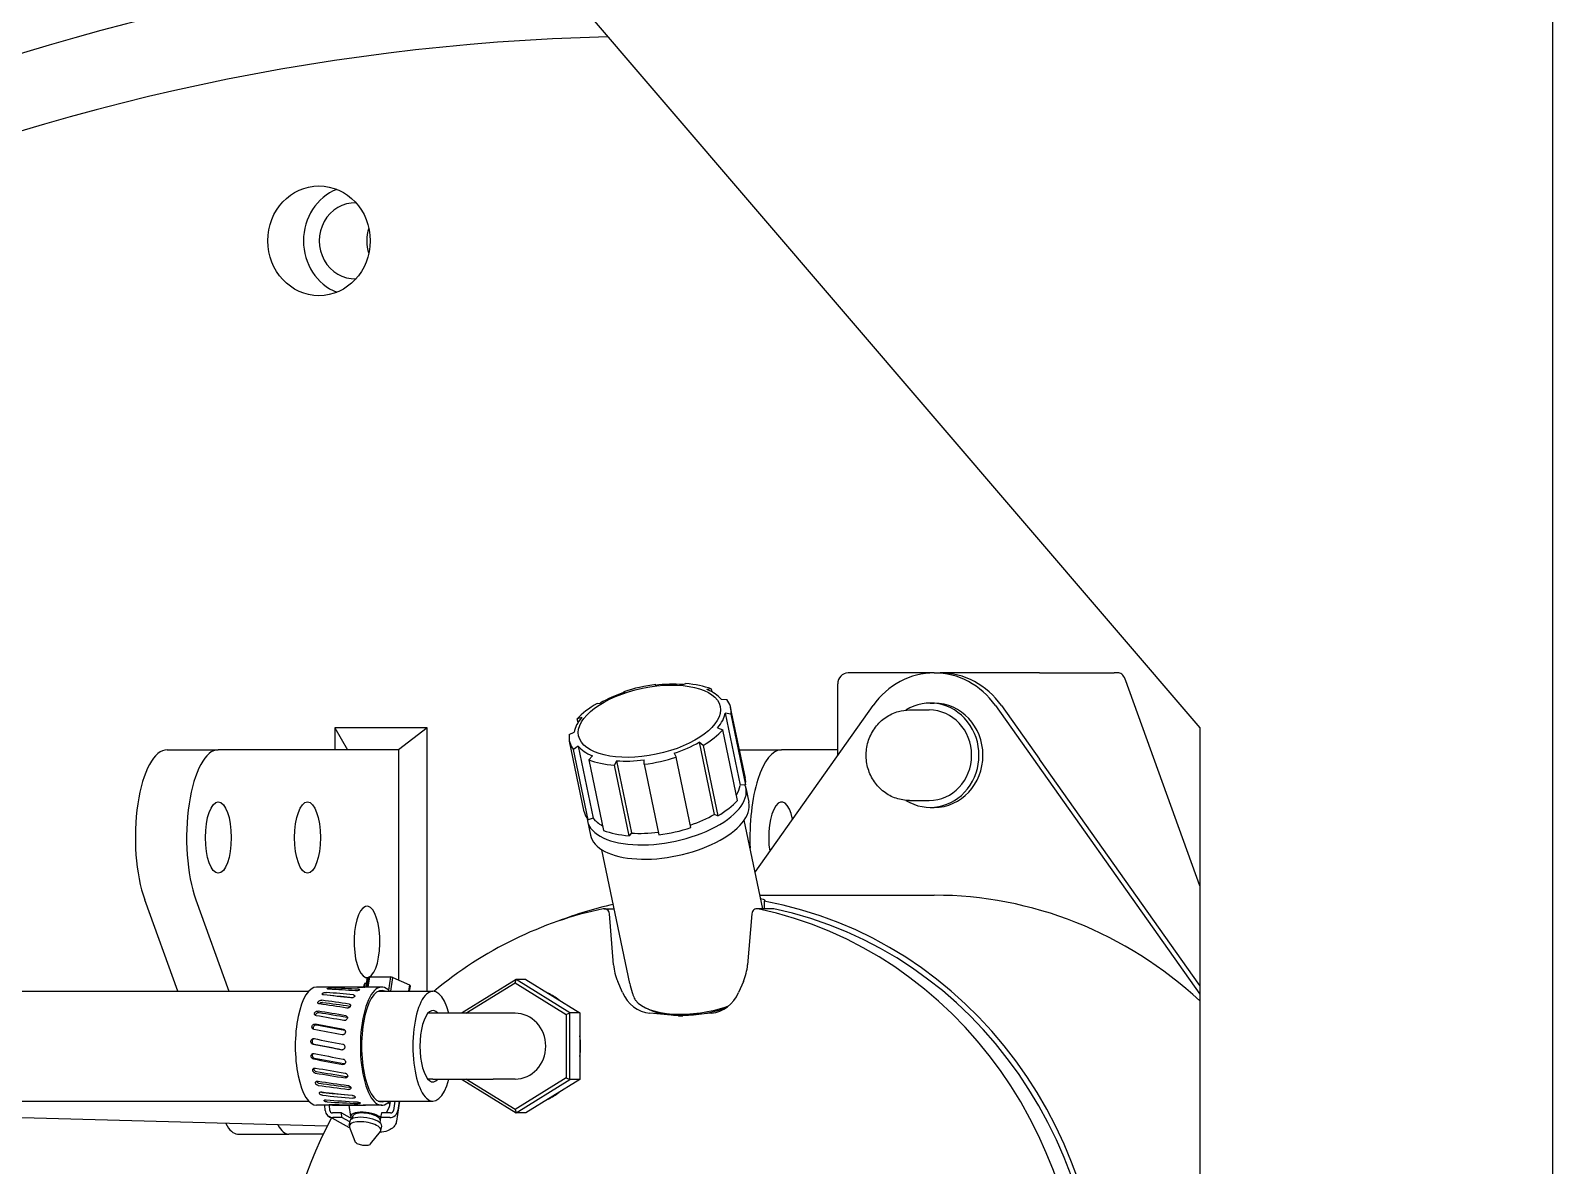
# Model space of a CAD drawing. Header units: millimetres. Extents: x -360063 to 84100, y -179792 to 59400.
# Drawn here: x 40133.5 to 40410.7, y 44055.4 to 44262.2 of the extents above; entities that cross this region are included whole.
import ezdxf

# ---------------------------------------------------------------- set-up
doc = ezdxf.new("R2010")
doc.units = ezdxf.units.MM
doc.header["$LTSCALE"] = 100
doc.layers.add('Visible', color=7, linetype='Continuous', lineweight=25)

msp = doc.modelspace()

# ---------------------------------------------------------------- linework, layer by layer
at = {"layer": 'Visible'}
for p, q in [((40410.71, 44600.17), (40410.71, 43100.17)), ((40089.58, 44435.17), (40346.48, 44135.17)), ((40247.41, 44143.05), (40247.27, 44142.89)), ((40247.41, 44143.05), (40247.44, 44142.91)), ((40252.34, 44143.04), (40252.84, 44143.22)), ((40280.54, 44130.16), (40280.54, 44143.17)), ((40298.11, 44145.17), (40282.4, 44145.17)), ((40298.11, 44145.17), (40299.19, 44145.17)), ((40317.28, 44145.17), (40299.19, 44145.17)), ((40317.28, 44145.17), (40330.87, 44145.17)), ((40331.74, 44145.17), (40330.87, 44145.17)), ((40346.48, 44106.4), (40333.02, 44143.71)), ((40241.83, 44141.67), (40241.57, 44141.75)), ((40241.6, 44141.59), (40241.57, 44141.75)), ((40257.5, 44142.25), (40256.69, 44142.13)), ((40257.5, 44142.25), (40257.61, 44141.71)), ((40259.31, 44140.36), (40260.31, 44140.35)), ((40236.69, 44139.61), (40237.27, 44139.67)), ((40261.06, 44137.66), (40260.01, 44137.85)), ((40260.01, 44137.85), (40262.76, 44124.69)), ((40263.71, 44126), (40261.03, 44138.85)), ((40261.06, 44137.66), (40263.74, 44124.81)), ((40265.48, 44108.9), (40286.97, 44139.24)), ((40293.6, 44138.42), (40297.21, 44138.42)), ((40297.39, 44139.67), (40298.11, 44139.67)), ((40309.25, 44139.24), (40346.48, 44086.67)), ((40310.33, 44139.24), (40317.28, 44129.43)), ((40188.96, 44135.17), (40188.96, 44131.17)), ((40188.96, 44135.17), (40191.25, 44131.17)), ((40205.75, 44135.17), (40188.96, 44135.17)), ((40205.75, 44135.17), (40200.57, 44131.17)), ((40205.75, 44087.17), (40205.75, 44135.17)), ((40233.92, 44137.03), (40233.1, 44136.78)), ((40233.24, 44136.12), (40233.1, 44136.78)), ((40258.64, 44135.18), (40259.59, 44134.8)), ((40262.27, 44121.95), (40259.59, 44134.8)), ((40346.48, 44135.17), (40346.48, 43585.17)), ((40231.63, 44133.92), (40232.55, 44134.36)), ((40234.34, 44119.88), (40231.66, 44132.73)), ((40233.25, 44131.85), (40232.39, 44131.23)), ((40233.25, 44131.85), (40235.99, 44118.69)), ((40256, 44131.97), (40255.29, 44132.54)), ((40255.29, 44132.54), (40258.03, 44119.38)), ((40256, 44131.97), (40258.68, 44119.13)), ((40158.4, 44131.17), (40167.73, 44131.17)), ((40200.57, 44131.17), (40167.73, 44131.17)), ((40200.57, 44131.17), (40200.57, 44089.22)), ((40235.06, 44118.39), (40232.39, 44131.23)), ((40235.19, 44129.33), (40235.87, 44130.08)), ((40235.19, 44129.33), (40237.87, 44116.49)), ((40240.22, 44129.17), (40239.85, 44128.36)), ((40240.22, 44129.17), (40242.96, 44116.01)), ((40245.28, 44128.53), (40245.29, 44129.33)), ((40250.74, 44130.54), (40251.12, 44129.83)), ((40253.8, 44116.99), (40251.12, 44129.83)), ((40262.63, 44131.17), (40270.31, 44131.17)), ((40280.54, 44131.17), (40270.31, 44131.17)), ((40346.48, 44088.2), (40317.28, 44129.43)), ((40242.53, 44115.51), (40239.85, 44128.36)), ((40245.28, 44128.53), (40247.96, 44115.68)), ((40263.74, 44124.81), (40262.76, 44124.69)), ((40263.82, 44124.22), (40264.36, 44121.62)), ((40293.6, 44121.92), (40297.21, 44121.92)), ((40297.39, 44120.67), (40298.11, 44120.67)), ((40234.94, 44118.2), (40235.49, 44115.61)), ((40235.99, 44118.69), (40235.06, 44118.39)), ((40258.68, 44119.13), (40258.03, 44119.38)), ((40266.88, 44102.22), (40263.51, 44118.36)), ((40242.96, 44116.01), (40242.53, 44115.51)), ((40242.65, 44088.58), (40237.57, 44112.95)), ((40266.37, 44104.67), (40298.11, 44104.67)), ((40160.34, 44087.17), (40154.32, 44103.86)), ((40163.64, 44103.86), (40169.67, 44087.17)), ((40238.01, 44102.22), (40239.81, 44102.22)), ((40239.7, 44091.99), (40238.94, 44101.31)), ((40264.88, 44101.31), (40264.12, 44091.99)), ((40268.69, 44102.22), (40265.81, 44102.22)), ((40267.11, 44103.57), (40267.11, 44102.22)), ((40188.58, 44087.94), (40185.63, 44087.94)), ((40197.48, 44087.94), (40193.37, 44087.94)), ((40194.22, 44087.94), (40194.28, 44088.32)), ((40194.28, 44088.32), (40194.48, 44088.7)), ((40194.36, 44087.94), (40194.48, 44088.7)), ((40194.48, 44088.7), (40194.7, 44088.66)), ((40194.8, 44089.31), (40194.59, 44087.94)), ((40195, 44089.7), (40194.73, 44087.94)), ((40194.8, 44089.31), (40195, 44089.7)), ((40195.02, 44087.94), (40195.3, 44089.79)), ((40195.3, 44089.79), (40199.06, 44089.79)), ((40199.06, 44089.79), (40198.69, 44087.4)), ((40199.13, 44087.17), (40199.52, 44089.7)), ((40199.52, 44089.7), (40202.56, 44088.32)), ((40202.56, 44088.32), (40202.38, 44087.17)), ((40202.56, 44087.17), (40202.71, 44088.13)), ((40221.95, 44089.29), (40212.15, 44083.23)), ((40212.81, 44083.17), (40221.77, 44088.72)), ((40221.77, 44088.72), (40221.95, 44089.29)), ((40221.77, 44088.72), (40231.09, 44082.94)), ((40231.74, 44083.23), (40221.95, 44089.29)), ((40223.75, 44089.29), (40221.95, 44089.29)), ((40223.75, 44089.29), (40233.54, 44083.23)), ((40241.35, 44086.92), (40240.46, 44088.97)), ((40263.36, 44088.97), (40262.47, 44086.92)), ((40058.22, 44087.17), (40184.19, 44087.17)), ((40196.83, 44087.17), (40206.8, 44087.17)), ((40206.8, 44083.17), (40205.89, 44083.17)), ((40217.8, 44083.17), (40206.8, 44083.17)), ((40212.22, 44083.17), (40212.15, 44083.23)), ((40212.15, 44083.23), (40212.15, 44083.17)), ((40221.77, 44083.17), (40217.8, 44083.17)), ((40231.09, 44082.94), (40231.74, 44083.23)), ((40231.09, 44082.94), (40231.09, 44071.4)), ((40233.54, 44083.23), (40231.74, 44083.23)), ((40231.74, 44071.11), (40231.74, 44083.23)), ((40233.54, 44083.23), (40233.54, 44071.11)), ((40246.09, 44083.89), (40245.61, 44084.12)), ((40251.5, 44082.71), (40246.31, 44083.19)), ((40257.51, 44083.19), (40252.32, 44082.71)), ((40253.18, 44082.82), (40253.35, 44082.81)), ((40206.8, 44071.17), (40205.89, 44071.17)), ((40206.8, 44071.17), (40217.8, 44071.17)), ((40212.22, 44071.17), (40212.15, 44071.11)), ((40212.15, 44071.17), (40212.15, 44071.11)), ((40212.15, 44071.11), (40221.95, 44065.05)), ((40221.77, 44065.62), (40212.81, 44071.17)), ((40221.77, 44071.17), (40217.8, 44071.17)), ((40231.09, 44071.4), (40221.77, 44065.62)), ((40221.95, 44065.05), (40231.74, 44071.11)), ((40233.54, 44071.11), (40223.75, 44065.05)), ((40231.09, 44071.4), (40231.74, 44071.11)), ((40233.54, 44071.11), (40231.74, 44071.11)), ((40187.54, 44062.57), (40035.99, 44066.71)), ((40058.22, 44067.17), (40184.19, 44067.17)), ((40193.55, 44066.4), (40185.63, 44066.4)), ((40187.2, 44065.48), (40187.14, 44066.4)), ((40188.02, 44065.48), (40187.96, 44066.4)), ((40191.85, 44064.33), (40191.56, 44066.4)), ((40197.48, 44066.4), (40194.47, 44066.4)), ((40196.83, 44067.17), (40206.8, 44067.17)), ((40198.34, 44065.01), (40198.91, 44066.19)), ((40198.95, 44066.34), (40199.08, 44067.17)), ((40199.88, 44067.17), (40199.62, 44065.48)), ((40200.75, 44067.17), (40200.18, 44063.49)), ((40200.69, 44067.17), (40200.44, 44065.48)), ((40221.77, 44065.62), (40221.95, 44065.05)), ((40191.08, 44062.59), (40187.93, 44064.34)), ((40190.18, 44065.01), (40188.51, 44065.01)), ((40190.23, 44064.17), (40188.57, 44064.17)), ((40190.18, 44065.01), (40192.09, 44063.95)), ((40190.23, 44064.17), (40190.18, 44065.01)), ((40191.68, 44063.37), (40190.23, 44064.17)), ((40191.58, 44062.7), (40191.71, 44063.52)), ((40192.63, 44059.81), (40191.61, 44062.47)), ((40192.16, 44063.99), (40192.23, 44064.39)), ((40197.29, 44064.17), (40197.17, 44063.22)), ((40197.42, 44065.01), (40197.29, 44064.17)), ((40198.96, 44064.17), (40197.29, 44064.17)), ((40197.35, 44061.81), (40197.48, 44062.62)), ((40199.09, 44065.01), (40197.42, 44065.01)), ((40223.75, 44065.05), (40221.95, 44065.05)), ((40171.22, 44061.17), (40180.55, 44061.17)), ((40186.85, 44061.17), (40180.55, 44061.17)), ((40195.47, 44059.37), (40197.25, 44061.6))]:
    msp.add_line(p, q, dxfattribs=at)
for centre, major_axis, ratio, start_param, end_param in [((40255.14, 43800.17), (0, 476.5), 0.932595, 0.125832, 2.872934), ((40248.65, 43800.17), (0, 461), 0.932595, 0.023162, 2.902935), ((40192.56, 44223.89), (0, 10), 0.932595, 0.355768, 2.785824), ((40192.56, 44223.89), (0, 6.92), 0.932595, 6.245616, 9.462348), ((40201.22, 44223.89), (0, 6.92), 0.932595, 1.231504, 1.910089), ((40246.35, 44135.79), (14.68, 3.06), 0.466297, 1.401964, 1.803389), ((40246.28, 44136.11), (13.71, 2.86), 0.466297, 1.017991, 1.401964), ((40246.35, 44135.79), (14.68, 3.06), 0.466297, 0.616565, 1.017991), ((40282.4, 44143.17), (0, 2), 0.932595, 0, 1.570796), ((40298.11, 44130.17), (0, 15), 0.932595, 5.361856, 7.204515), ((40299.19, 44130.17), (0, 15), 0.932595, 5.361856, 6.283185), ((40331.74, 44140.17), (0, 5), 0.360925, 5.497787, 6.283185), ((40246.28, 44136.11), (13.71, 2.86), 0.466297, 1.803389, 2.187362), ((40246.28, 44136.11), (13.71, 2.86), 0.466297, 0.232593, 0.616565), ((40246.35, 44135.79), (14.68, 3.06), 0.466297, 6.114353, 6.515778), ((40297.39, 44130.17), (0, 9.5), 0.932595, 2.616929, 6.807849), ((40246.35, 44135.79), (14.68, 3.06), 0.466297, 2.187362, 2.588788), ((40246.28, 44136.11), (13.71, 2.86), 0.466297, 5.73038, 6.114353), ((40297.21, 44130.17), (0, 8.25), 0.932595, 3.141593, 6.283185), ((40298.11, 44130.17), (0, 9.5), 0.932595, 3.141593, 6.283185), ((40246.28, 44136.11), (-13.71, -2.86), 0.466297, 5.73038, 6.114353), ((40246.35, 44135.79), (-14.68, -3.06), 0.466297, 2.187362, 2.588788), ((40246.35, 44135.79), (-14.68, -3.06), 0.466297, 6.114353, 6.515778), ((40246.28, 44136.11), (-13.71, -2.86), 0.466297, 0.232593, 0.616565), ((40246.28, 44136.11), (-13.71, -2.86), 0.466297, 1.803389, 2.187362), ((40158.4, 44115.17), (0, 16), 0.360925, 0, 2.356194), ((40167.73, 44115.17), (0, 16), 0.360925, 0, 2.356194), ((40246.35, 44135.79), (-14.68, -3.06), 0.466297, 0.616565, 1.017991), ((40246.28, 44136.11), (-13.71, -2.86), 0.466297, 1.017991, 1.401964), ((40246.35, 44135.79), (-14.68, -3.06), 0.466297, 1.401964, 1.803389), ((40270.31, 44115.17), (0, 16), 0.360925, 0, 1.692101), ((40249.38, 44121.21), (14.44, 3.01), 0.466297, 3.079381, 6.370733), ((40249.02, 44122.94), (13.71, 2.86), 0.466297, 5.860144, 6.114353), ((40249.02, 44122.94), (14.68, 3.06), 0.466297, 6.114353, 6.283185), ((40249.92, 44118.61), (-14.44, -3.01), 0.466297, 0, 3.141593), ((40249.02, 44122.94), (-14.68, -3.06), 0.466297, 2.187362, 2.588788), ((40270.31, 44115.17), (0, 6.5), 0.360925, 5.259768, 8.249283), ((40249.02, 44122.94), (-14.68, -3.06), 0.466297, 0, 0.232593), ((40249.02, 44122.94), (-13.71, -2.86), 0.466297, 0.232593, 0.507123), ((40249.02, 44122.94), (-13.71, -2.86), 0.466297, 1.820344, 2.187362), ((40249.02, 44122.94), (-14.68, -3.06), 0.466297, 0.616565, 1.017991), ((40249.02, 44122.94), (-13.71, -2.86), 0.466297, 1.017991, 1.389775), ((40249.02, 44122.94), (-14.68, -3.06), 0.466297, 1.401964, 1.803389), ((40298.11, 44025.17), (0, 79.5), 0.932595, 5.572391, 6.283185), ((40194.8, 44096.17), (0, -6.5), 0.360925, 0.159798, 6.368956), ((40251.91, 44025.17), (0, 78.5), 0.932595, 0.193462, 0.660581), ((40254.8, 44025.17), (0, 79.5), 0.932595, 0.205812, 0.347372), ((40238.01, 44101.22), (0, 1), 0.932595, 4.799655, 6.476647), ((40251.91, 44025.17), (0, 78.5), 0.932595, 3.184635, 6.089723), ((40254.8, 44025.17), (0, 78.5), 0.932595, 3.147556, 6.089723), ((40254.8, 44025.17), (0, -79.5), 0.932595, 0.037046, 2.97471), ((40265.81, 44101.22), (0, 1), 0.932595, 6.089723, 7.766715), ((40268.69, 44101.22), (0, 1), 0.932595, 6.089723, 6.283185), ((40248.07, 44092.77), (0, 9), 0.932595, 1.658063, 2.007129), ((40255.75, 44092.77), (0, -9), 0.932595, 1.134464, 1.48353), ((40185.63, 44077.17), (0, 10.77), 0.360925, 0, 3.141593), ((40188.89, 44077.17), (-51.85, 3.19), 0.198361, 4.650772, 4.745249), ((40194.22, 44077.17), (-51.85, 3.19), 0.198361, 4.743746, 4.838223), ((40188.89, 44077.17), (-51.71, 0.18), 0.208242, 4.620546, 4.715023), ((40194.22, 44077.17), (-51.71, 0.18), 0.208242, 4.71352, 4.78103), ((40197.48, 44077.17), (0, -10.77), 0.360925, 2.761256, 6.663522), ((40197.48, 44077.17), (0, -10.16), 0.360925, 2.963888, 6.46089), ((40198.5, 44088.22), (4.39, -0.68), 0.368444, 2.439823, 2.546404), ((40198.5, 44088.22), (4.39, -0.68), 0.368444, 1.392626, 1.499207), ((40198.5, 44088.22), (4.39, -0.68), 0.368444, 0.345428, 0.452009), ((40206.8, 44077.17), (0, -10), 0.363906, 2.214297, 7.210481), ((40261.59, 44062.64), (-18.7, 28.3), 0.136374, 0.33039, 0.455997), ((40188.89, 44077.17), (52.88, -8.08), 0.134742, 1.549133, 1.643609), ((40194.22, 44077.17), (52.88, -8.08), 0.134742, 1.642107, 1.736583), ((40194.22, 44077.17), (-49.89, 7.62), 0.134742, 4.783654, 4.883818), ((40188.89, 44077.17), (-52.25, 5.89), 0.172533, 4.675223, 4.7697), ((40194.22, 44077.17), (-52.25, 5.89), 0.172533, 4.768197, 4.862674), ((40194.22, 44077.17), (49.3, -5.56), 0.172533, 1.631418, 1.715288), ((40223.93, 44077.17), (0, -10.48), 0.932595, 2.49887, 2.737118), ((40246.84, 44089.67), (0, -6.5), 0.932595, 5.148721, 6.195919), ((40255.97, 44089.6), (-12.97, -2.7), 0.466297, 0.243368, 1.840724), ((40256.98, 44089.67), (0, -6.5), 0.932595, 0.087266, 1.134464), ((40188.89, 44077.17), (53.69, -9.63), 0.089648, 1.555231, 1.649707), ((40194.22, 44077.17), (53.69, -9.63), 0.089648, 1.648205, 1.742682), ((40194.22, 44077.17), (-50.65, 9.09), 0.089648, 4.789752, 4.889916), ((40206.8, 44077.17), (0, -6.5), 0.363906, 2.746802, 6.677976), ((40221.77, 44077.17), (0, 6), 0.932595, 3.141593, 6.283185), ((40256.06, 44089.17), (12.48, 2.6), 0.466297, 3.69679, 4.943767), ((40251.91, 44087.69), (0, -5), 0.932595, 6.195919, 6.370452), ((40188.89, 44077.17), (54.62, -10.53), 0.041426, 1.553346, 1.647823), ((40194.22, 44077.17), (54.62, -10.53), 0.041426, 1.64632, 1.740797), ((40194.22, 44077.17), (-51.53, 9.93), 0.041426, 4.787868, 4.888031), ((40223.93, 44077.17), (0, -10.48), 0.932595, 1.389877, 1.751715), ((40188.89, 44077.17), (55.6, -10.76), 0.00663, 4.642992, 4.737469), ((40194.22, 44077.17), (55.6, -10.76), 0.00663, 4.550018, 4.644495), ((40188.89, 44077.17), (-52.45, 10.15), 0.00663, 1.501355, 1.599924), ((40188.89, 44077.17), (56.57, -10.36), 0.052015, 4.654042, 4.748519), ((40194.22, 44077.17), (56.57, -10.36), 0.052015, 4.561068, 4.655545), ((40188.89, 44077.17), (-53.36, 9.77), 0.052015, 1.512405, 1.612568), ((40188.89, 44077.17), (57.46, -9.36), 0.092767, 4.666486, 4.760963), ((40194.22, 44077.17), (57.46, -9.36), 0.092767, 4.573512, 4.667989), ((40188.89, 44077.17), (-54.21, 8.83), 0.092767, 1.524848, 1.625012), ((40194.22, 44077.17), (58.24, -7.81), 0.127262, 4.585819, 4.680296), ((40188.89, 44077.17), (58.24, -7.81), 0.127262, 4.678793, 4.77327), ((40188.89, 44077.17), (-54.94, 7.37), 0.127262, 1.537155, 1.637318), ((40194.22, 44077.17), (58.86, -5.81), 0.154104, 4.59706, 4.691537), ((40188.89, 44077.17), (58.86, -5.81), 0.154104, 4.690034, 4.784511), ((40188.89, 44077.17), (-55.52, 5.48), 0.154104, 1.548396, 1.62697), ((40223.93, 44077.17), (0, -10.48), 0.932595, 0.404475, 0.642723), ((40188.48, 44065.48), (-0.77, 1.11), 0.927212, 0.997674, 2.56847), ((40194.22, 44077.17), (59.27, -3.45), 0.17213, 4.606956, 4.701433), ((40188.89, 44077.17), (59.27, -3.45), 0.17213, 4.69993, 4.794407), ((40188.48, 44065.48), (-0.277, 0.398), 0.927212, 0.997674, 2.56847), ((40194.22, 44077.17), (59.47, -0.87), 0.180497, 4.615829, 4.710306), ((40188.89, 44077.17), (59.47, -0.87), 0.180497, 4.708803, 4.80328), ((40194.74, 44064), (-2.89, 0.45), 0.368444, 3.683591, 6.699134), ((40194.74, 44064), (-2.51, 0.39), 0.368444, 3.285772, 6.283185), ((40195.19, 44066.92), (3.76, -0.58), 0.368444, 6.171985, 6.706474), ((40199.16, 44065.48), (0.94, 1.04), 0.854899, 3.796505, 5.367301), ((40199.16, 44065.48), (0.338, 0.376), 0.854899, 3.796505, 5.367301), ((40171.22, 44071.17), (0, -10), 0.360925, 5.656142, 6.283185), ((40251.91, 44025.17), (0, -78.5), 0.932595, 4.193361, 6.017767), ((40180.55, 44071.17), (0, -10), 0.360925, 5.701594, 6.283185), ((40194.46, 44062.25), (-2.89, 0.45), 0.368444, 2.933312, 6.491466), ((40194.59, 44063.07), (-2.89, 0.45), 0.368444, 3.141593, 6.283185)]:
    msp.add_ellipse(centre, major_axis=major_axis, ratio=ratio, start_param=start_param, end_param=end_param, dxfattribs=at)
for centre, major_axis, ratio in [((40186.06, 44223.89), (0, 10), 0.932595), ((40246.23, 44136.37), (-12.89, -2.69), 0.466297), ((40167.73, 44115.17), (0, 6.5), 0.360925), ((40183.97, 44115.17), (0, 6.5), 0.360925)]:
    msp.add_ellipse(centre, major_axis=major_axis, ratio=ratio, dxfattribs=at)
for points, knots in [([(40293.6, 44121.92), (40292.77, 44121.92), (40291.94, 44122.06), (40290.36, 44122.59), (40289.62, 44122.99), (40288.28, 44124.01), (40287.68, 44124.63), (40286.7, 44126.05), (40286.32, 44126.85), (40285.81, 44128.53), (40285.69, 44129.42), (40285.72, 44131.2), (40285.87, 44132.09), (40286.44, 44133.77), (40286.86, 44134.57), (40287.92, 44135.97), (40288.55, 44136.58), (40289.97, 44137.55), (40290.75, 44137.92), (40292.23, 44138.33), (40292.91, 44138.42), (40293.6, 44138.42)], [1.570796, 1.570796, 1.570796, 1.570796, 1.877258, 1.877258, 2.18656, 2.18656, 2.502987, 2.502987, 2.827605, 2.827605, 3.15826, 3.15826, 3.490943, 3.490943, 3.82112, 3.82112, 4.144754, 4.144754, 4.459921, 4.459921, 4.712389, 4.712389, 4.712389, 4.712389]), ([(40266.49, 44104.06), (40266.66, 44104.01), (40266.81, 44103.97), (40267.16, 44103.85), (40267.29, 44103.77), (40267.34, 44103.65), (40267.27, 44103.6), (40267.11, 44103.57)], [-1.0639039, -1.0639039, -1.0639039, -1.0639039, -0.9092327, -0.9092327, -0.6061551, -0.6061551, -0.3233184, -0.3233184, -0.3233184, -0.3233184]), ([(40187.82, 44087.56), (40187.79, 44087.56), (40187.76, 44087.56), (40187.68, 44087.57), (40187.64, 44087.58), (40187.59, 44087.6), (40187.57, 44087.62), (40187.57, 44087.65), (40187.58, 44087.66), (40187.63, 44087.69), (40187.66, 44087.7), (40187.75, 44087.73), (40187.81, 44087.74), (40187.93, 44087.76), (40187.99, 44087.76), (40188.13, 44087.77), (40188.2, 44087.78), (40188.28, 44087.78), (40188.31, 44087.78), (40188.34, 44087.77)], [-0.297539, -0.297539, -0.297539, -0.297539, -0.2872549, -0.2872549, -0.2681189, -0.2681189, -0.2489743, -0.2489743, -0.2298297, -0.2298297, -0.210663, -0.210663, -0.1914964, -0.1914964, -0.1723459, -0.1723459, -0.1531954, -0.1531954, -0.1443422, -0.1443422, -0.1443422, -0.1443422]), ([(40188.79, 44087.94), (40188.76, 44087.94), (40188.73, 44087.94), (40188.66, 44087.94), (40188.62, 44087.94), (40188.59, 44087.94), (40188.59, 44087.94), (40188.58, 44087.94)], [-0.29753896, -0.29753896, -0.29753896, -0.29753896, -0.28725487, -0.28725487, -0.2681189, -0.2681189, -0.26607728, -0.26607728, -0.26607728, -0.26607728]), ([(40193.23, 44087.55), (40193.26, 44087.55), (40193.29, 44087.55), (40193.36, 44087.54), (40193.4, 44087.52), (40193.45, 44087.5), (40193.47, 44087.48), (40193.48, 44087.45), (40193.46, 44087.43), (40193.42, 44087.39), (40193.38, 44087.36), (40193.29, 44087.32), (40193.24, 44087.3), (40193.12, 44087.27), (40193.06, 44087.26), (40192.92, 44087.24), (40192.85, 44087.24), (40192.8, 44087.24), (40192.77, 44087.24), (40192.74, 44087.24), (40192.71, 44087.24)], [-0.1443435, -0.1443435, -0.1443435, -0.1443435, -0.1340594, -0.1340594, -0.1149235, -0.1149235, -0.0957789, -0.0957789, -0.0766343, -0.0766343, -0.0574564, -0.0574564, -0.0382786, -0.0382786, -0.0191393, -0.0191393, 0, 0, 0, 0.0088535, 0.0088535, 0.0088535, 0.0088535]), ([(40194.2, 44087.94), (40194.23, 44087.94), (40194.26, 44087.94), (40194.33, 44087.94), (40194.37, 44087.94), (40194.42, 44087.93), (40194.44, 44087.93), (40194.44, 44087.93), (40194.43, 44087.92), (40194.38, 44087.91), (40194.35, 44087.91), (40194.25, 44087.9), (40194.2, 44087.89), (40194.08, 44087.89), (40194.01, 44087.88), (40193.88, 44087.88), (40193.81, 44087.87), (40193.75, 44087.87), (40193.72, 44087.87), (40193.7, 44087.87), (40193.67, 44087.88)], [-0.1443435, -0.1443435, -0.1443435, -0.1443435, -0.1340594, -0.1340594, -0.1149235, -0.1149235, -0.0957789, -0.0957789, -0.0766343, -0.0766343, -0.0574564, -0.0574564, -0.0382786, -0.0382786, -0.0191393, -0.0191393, 0, 0, 0, 0.0088535, 0.0088535, 0.0088535, 0.0088535]), ([(40186.13, 44084.86), (40186.1, 44084.87), (40186.07, 44084.88), (40185.99, 44084.9), (40185.94, 44084.93), (40185.88, 44084.99), (40185.86, 44085.03), (40185.85, 44085.12), (40185.85, 44085.16), (40185.89, 44085.25), (40185.92, 44085.29), (40186, 44085.37), (40186.05, 44085.41), (40186.16, 44085.47), (40186.23, 44085.49), (40186.36, 44085.53), (40186.42, 44085.54), (40186.51, 44085.54), (40186.54, 44085.53), (40186.57, 44085.53)], [-0.297539, -0.297539, -0.297539, -0.297539, -0.2872549, -0.2872549, -0.2681189, -0.2681189, -0.2489743, -0.2489743, -0.2298297, -0.2298297, -0.210663, -0.210663, -0.1914964, -0.1914964, -0.1723459, -0.1723459, -0.1531954, -0.1531954, -0.1443422, -0.1443422, -0.1443422, -0.1443422]), ([(40186.72, 44085.09), (40186.69, 44085.1), (40186.67, 44085.1), (40186.58, 44085.1), (40186.51, 44085.09), (40186.38, 44085.06), (40186.32, 44085.03), (40186.21, 44084.97), (40186.15, 44084.94), (40186.1, 44084.89), (40186.1, 44084.88), (40186.09, 44084.87)], [0.14435538, 0.14435538, 0.14435538, 0.14435538, 0.15320907, 0.15320907, 0.17234884, 0.17234884, 0.1914886, 0.1914886, 0.21067165, 0.21067165, 0.2147714, 0.2147714, 0.2147714, 0.2147714]), ([(40186.91, 44086.51), (40186.88, 44086.51), (40186.85, 44086.52), (40186.77, 44086.54), (40186.73, 44086.56), (40186.68, 44086.6), (40186.66, 44086.63), (40186.65, 44086.69), (40186.66, 44086.72), (40186.7, 44086.78), (40186.73, 44086.81), (40186.82, 44086.86), (40186.88, 44086.89), (40186.99, 44086.93), (40187.06, 44086.94), (40187.19, 44086.96), (40187.26, 44086.97), (40187.35, 44086.97), (40187.37, 44086.97), (40187.4, 44086.97)], [-0.297539, -0.297539, -0.297539, -0.297539, -0.2872549, -0.2872549, -0.2681189, -0.2681189, -0.2489743, -0.2489743, -0.2298297, -0.2298297, -0.2106519, -0.2106519, -0.191474, -0.191474, -0.1723347, -0.1723347, -0.1531954, -0.1531954, -0.1443419, -0.1443419, -0.1443419, -0.1443419]), ([(40191.54, 44084.85), (40191.57, 44084.85), (40191.6, 44084.84), (40191.68, 44084.81), (40191.72, 44084.78), (40191.78, 44084.72), (40191.8, 44084.68), (40191.82, 44084.59), (40191.82, 44084.54), (40191.78, 44084.45), (40191.76, 44084.4), (40191.68, 44084.3), (40191.63, 44084.26), (40191.52, 44084.19), (40191.46, 44084.16), (40191.33, 44084.12), (40191.26, 44084.11), (40191.2, 44084.11), (40191.18, 44084.11), (40191.15, 44084.11), (40191.12, 44084.12)], [-0.1443435, -0.1443435, -0.1443435, -0.1443435, -0.1340595, -0.1340595, -0.1149235, -0.1149235, -0.0957789, -0.0957789, -0.0766343, -0.0766343, -0.0574676, -0.0574676, -0.038301, -0.038301, -0.0191505, -0.0191505, 0, 0, 0, 0.0088533, 0.0088533, 0.0088533, 0.0088533]), ([(40192.32, 44086.5), (40192.35, 44086.5), (40192.38, 44086.49), (40192.46, 44086.47), (40192.5, 44086.45), (40192.55, 44086.41), (40192.57, 44086.38), (40192.58, 44086.31), (40192.57, 44086.27), (40192.53, 44086.21), (40192.5, 44086.17), (40192.42, 44086.1), (40192.36, 44086.07), (40192.25, 44086.02), (40192.19, 44085.99), (40192.05, 44085.96), (40191.99, 44085.96), (40191.93, 44085.96), (40191.9, 44085.96), (40191.87, 44085.96), (40191.85, 44085.96)], [-0.1443435, -0.1443435, -0.1443435, -0.1443435, -0.1340594, -0.1340594, -0.1149235, -0.1149235, -0.0957789, -0.0957789, -0.0766343, -0.0766343, -0.0574564, -0.0574564, -0.0382786, -0.0382786, -0.0191393, -0.0191393, 0, 0, 0, 0.0088535, 0.0088535, 0.0088535, 0.0088535]), ([(40243.1, 44086.92), (40243.16, 44086.75), (40243.22, 44086.58), (40243.41, 44086.09), (40243.54, 44085.78), (40243.69, 44085.52)], [0.2812621, 0.2812621, 0.2812621, 0.2812621, 0.3377415, 0.3377415, 0.449448, 0.449448, 0.449448, 0.449448]), ([(40185.52, 44082.73), (40185.49, 44082.73), (40185.45, 44082.74), (40185.37, 44082.78), (40185.33, 44082.81), (40185.26, 44082.89), (40185.23, 44082.93), (40185.21, 44083.04), (40185.21, 44083.1), (40185.24, 44083.2), (40185.26, 44083.26), (40185.34, 44083.36), (40185.39, 44083.41), (40185.49, 44083.48), (40185.55, 44083.51), (40185.68, 44083.56), (40185.74, 44083.57), (40185.83, 44083.57), (40185.86, 44083.56), (40185.89, 44083.56)], [-0.297539, -0.297539, -0.297539, -0.297539, -0.2872549, -0.2872549, -0.2681189, -0.2681189, -0.2489743, -0.2489743, -0.2298297, -0.2298297, -0.2106519, -0.2106519, -0.191474, -0.191474, -0.1723347, -0.1723347, -0.1531954, -0.1531954, -0.1443419, -0.1443419, -0.1443419, -0.1443419]), ([(40186.08, 44083.24), (40186.05, 44083.25), (40186.02, 44083.25), (40185.93, 44083.25), (40185.87, 44083.24), (40185.74, 44083.2), (40185.68, 44083.17), (40185.58, 44083.09), (40185.53, 44083.05), (40185.45, 44082.94), (40185.43, 44082.89), (40185.41, 44082.81), (40185.4, 44082.79), (40185.4, 44082.76)], [0.14435538, 0.14435538, 0.14435538, 0.14435538, 0.15320907, 0.15320907, 0.17234884, 0.17234884, 0.1914886, 0.1914886, 0.21067165, 0.21067165, 0.2298547, 0.2298547, 0.23822648, 0.23822648, 0.23822648, 0.23822648]), ([(40190.93, 44082.71), (40190.96, 44082.71), (40190.99, 44082.7), (40191.07, 44082.67), (40191.12, 44082.63), (40191.19, 44082.55), (40191.21, 44082.5), (40191.24, 44082.39), (40191.24, 44082.34), (40191.22, 44082.22), (40191.19, 44082.16), (40191.12, 44082.05), (40191.08, 44082), (40190.98, 44081.92), (40190.92, 44081.88), (40190.8, 44081.84), (40190.73, 44081.83), (40190.67, 44081.83), (40190.64, 44081.83), (40190.62, 44081.83), (40190.59, 44081.83)], [-0.1443435, -0.1443435, -0.1443435, -0.1443435, -0.1340594, -0.1340594, -0.1149235, -0.1149235, -0.0957789, -0.0957789, -0.0766343, -0.0766343, -0.0574564, -0.0574564, -0.0382786, -0.0382786, -0.0191393, -0.0191393, 0, 0, 0, 0.0088535, 0.0088535, 0.0088535, 0.0088535]), ([(40191.24, 44082.36), (40191.23, 44082.36), (40191.22, 44082.37), (40191.18, 44082.39), (40191.15, 44082.39), (40191.12, 44082.4)], [0.43702801, 0.43702801, 0.43702801, 0.43702801, 0.44049121, 0.44049121, 0.45077533, 0.45077533, 0.45077533, 0.45077533]), ([(40185.12, 44080.24), (40185.09, 44080.24), (40185.06, 44080.25), (40184.97, 44080.29), (40184.92, 44080.33), (40184.85, 44080.41), (40184.82, 44080.47), (40184.78, 44080.59), (40184.78, 44080.65), (40184.79, 44080.77), (40184.81, 44080.84), (40184.88, 44080.95), (40184.92, 44081.01), (40185.02, 44081.09), (40185.08, 44081.13), (40185.2, 44081.18), (40185.27, 44081.19), (40185.35, 44081.19), (40185.38, 44081.19), (40185.41, 44081.18)], [-0.297539, -0.297539, -0.297539, -0.297539, -0.2872549, -0.2872549, -0.2681189, -0.2681189, -0.2489743, -0.2489743, -0.2298297, -0.2298297, -0.2106519, -0.2106519, -0.191474, -0.191474, -0.1723347, -0.1723347, -0.1531954, -0.1531954, -0.1443419, -0.1443419, -0.1443419, -0.1443419]), ([(40185.62, 44081.01), (40185.59, 44081.01), (40185.56, 44081.01), (40185.48, 44081.01), (40185.41, 44081), (40185.29, 44080.95), (40185.23, 44080.92), (40185.13, 44080.83), (40185.09, 44080.78), (40185.03, 44080.66), (40185.01, 44080.6), (40184.99, 44080.48), (40184.99, 44080.41), (40185.02, 44080.32), (40185.04, 44080.28), (40185.05, 44080.25)], [0.1443554, 0.1443554, 0.1443554, 0.1443554, 0.1532091, 0.1532091, 0.1723488, 0.1723488, 0.1914886, 0.1914886, 0.2106717, 0.2106717, 0.2298547, 0.2298547, 0.2490004, 0.2490004, 0.2605056, 0.2605056, 0.2605056, 0.2605056]), ([(40190.53, 44080.22), (40190.56, 44080.21), (40190.6, 44080.2), (40190.68, 44080.17), (40190.73, 44080.13), (40190.81, 44080.04), (40190.84, 44079.99), (40190.87, 44079.87), (40190.88, 44079.8), (40190.87, 44079.68), (40190.85, 44079.61), (40190.79, 44079.49), (40190.75, 44079.43), (40190.66, 44079.34), (40190.61, 44079.3), (40190.49, 44079.25), (40190.42, 44079.24), (40190.36, 44079.24), (40190.33, 44079.24), (40190.31, 44079.24), (40190.28, 44079.25)], [-0.1443435, -0.1443435, -0.1443435, -0.1443435, -0.1340595, -0.1340595, -0.1149235, -0.1149235, -0.0957789, -0.0957789, -0.0766343, -0.0766343, -0.0574676, -0.0574676, -0.038301, -0.038301, -0.0191505, -0.0191505, 0, 0, 0, 0.0088533, 0.0088533, 0.0088533, 0.0088533]), ([(40184.96, 44077.55), (40184.93, 44077.55), (40184.9, 44077.57), (40184.81, 44077.6), (40184.75, 44077.64), (40184.67, 44077.73), (40184.64, 44077.79), (40184.59, 44077.92), (40184.58, 44077.98), (40184.59, 44078.11), (40184.6, 44078.18), (40184.65, 44078.3), (40184.69, 44078.36), (40184.78, 44078.45), (40184.83, 44078.49), (40184.95, 44078.54), (40185.02, 44078.55), (40185.1, 44078.55), (40185.13, 44078.55), (40185.16, 44078.55)], [-0.297539, -0.297539, -0.297539, -0.297539, -0.2872549, -0.2872549, -0.2681189, -0.2681189, -0.2489743, -0.2489743, -0.2298297, -0.2298297, -0.210663, -0.210663, -0.1914964, -0.1914964, -0.1723459, -0.1723459, -0.1531954, -0.1531954, -0.1443422, -0.1443422, -0.1443422, -0.1443422]), ([(40185.24, 44078.53), (40185.2, 44078.52), (40185.16, 44078.51), (40185.05, 44078.47), (40185, 44078.43), (40184.91, 44078.34), (40184.87, 44078.28), (40184.82, 44078.16), (40184.81, 44078.09), (40184.8, 44077.96), (40184.81, 44077.9), (40184.86, 44077.77), (40184.89, 44077.71), (40184.97, 44077.62), (40185.03, 44077.58), (40185.12, 44077.54), (40185.15, 44077.53), (40185.18, 44077.53)], [0.1588582, 0.1588582, 0.1588582, 0.1588582, 0.1723614, 0.1723614, 0.1915138, 0.1915138, 0.2106842, 0.2106842, 0.2298547, 0.2298547, 0.2490004, 0.2490004, 0.2681461, 0.2681461, 0.2872821, 0.2872821, 0.2975663, 0.2975663, 0.2975663, 0.2975663]), ([(40190.38, 44077.53), (40190.41, 44077.53), (40190.44, 44077.52), (40190.53, 44077.48), (40190.58, 44077.44), (40190.67, 44077.35), (40190.7, 44077.29), (40190.75, 44077.16), (40190.76, 44077.1), (40190.76, 44076.97), (40190.75, 44076.9), (40190.71, 44076.77), (40190.67, 44076.72), (40190.59, 44076.63), (40190.53, 44076.59), (40190.42, 44076.54), (40190.36, 44076.52), (40190.3, 44076.52), (40190.27, 44076.52), (40190.24, 44076.53), (40190.21, 44076.53)], [-0.1443435, -0.1443435, -0.1443435, -0.1443435, -0.1340595, -0.1340595, -0.1149235, -0.1149235, -0.0957789, -0.0957789, -0.0766343, -0.0766343, -0.0574676, -0.0574676, -0.038301, -0.038301, -0.0191505, -0.0191505, 0, 0, 0, 0.0088533, 0.0088533, 0.0088533, 0.0088533]), ([(40185.05, 44074.84), (40185.02, 44074.84), (40184.99, 44074.85), (40184.89, 44074.89), (40184.84, 44074.93), (40184.75, 44075.02), (40184.7, 44075.07), (40184.65, 44075.2), (40184.63, 44075.26), (40184.62, 44075.39), (40184.63, 44075.46), (40184.67, 44075.58), (40184.71, 44075.64), (40184.79, 44075.73), (40184.84, 44075.77), (40184.95, 44075.82), (40185.01, 44075.83), (40185.1, 44075.83), (40185.13, 44075.83), (40185.16, 44075.82)], [-0.297539, -0.297539, -0.297539, -0.297539, -0.2872549, -0.2872549, -0.2681189, -0.2681189, -0.2489743, -0.2489743, -0.2298297, -0.2298297, -0.210663, -0.210663, -0.1914964, -0.1914964, -0.1723459, -0.1723459, -0.1531954, -0.1531954, -0.1443422, -0.1443422, -0.1443422, -0.1443422]), ([(40184.96, 44075.82), (40184.96, 44075.82), (40184.96, 44075.82), (40184.92, 44075.77), (40184.89, 44075.71), (40184.85, 44075.59), (40184.84, 44075.52), (40184.85, 44075.4), (40184.86, 44075.33), (40184.92, 44075.21), (40184.96, 44075.15), (40185.05, 44075.06), (40185.11, 44075.02), (40185.2, 44074.99), (40185.23, 44074.98), (40185.27, 44074.97)], [0.1914263, 0.1914263, 0.1914263, 0.1914263, 0.1915138, 0.1915138, 0.2106842, 0.2106842, 0.2298547, 0.2298547, 0.2490004, 0.2490004, 0.2681461, 0.2681461, 0.2872821, 0.2872821, 0.2975663, 0.2975663, 0.2975663, 0.2975663]), ([(40190.47, 44074.82), (40190.5, 44074.81), (40190.53, 44074.8), (40190.63, 44074.77), (40190.68, 44074.73), (40190.77, 44074.64), (40190.82, 44074.58), (40190.88, 44074.46), (40190.89, 44074.4), (40190.91, 44074.27), (40190.9, 44074.21), (40190.86, 44074.09), (40190.83, 44074.03), (40190.76, 44073.95), (40190.71, 44073.91), (40190.6, 44073.86), (40190.54, 44073.85), (40190.48, 44073.85), (40190.45, 44073.85), (40190.42, 44073.85), (40190.39, 44073.86)], [-0.1443435, -0.1443435, -0.1443435, -0.1443435, -0.1340595, -0.1340595, -0.1149235, -0.1149235, -0.0957789, -0.0957789, -0.0766343, -0.0766343, -0.0574676, -0.0574676, -0.038301, -0.038301, -0.0191505, -0.0191505, 0, 0, 0, 0.0088533, 0.0088533, 0.0088533, 0.0088533]), ([(40190.61, 44073.99), (40190.64, 44073.98), (40190.67, 44073.98), (40190.69, 44073.98), (40190.73, 44073.98), (40190.77, 44073.98), (40190.8, 44073.99)], [0.29756471, 0.29756471, 0.29756471, 0.29756471, 0.30641814, 0.30641814, 0.30641814, 0.31767907, 0.31767907, 0.31767907, 0.31767907]), ([(40185.38, 44072.27), (40185.35, 44072.28), (40185.32, 44072.29), (40185.22, 44072.32), (40185.16, 44072.36), (40185.06, 44072.44), (40185.02, 44072.49), (40184.95, 44072.6), (40184.93, 44072.67), (40184.91, 44072.78), (40184.91, 44072.85), (40184.94, 44072.96), (40184.97, 44073.01), (40185.04, 44073.1), (40185.09, 44073.13), (40185.2, 44073.18), (40185.26, 44073.19), (40185.35, 44073.19), (40185.38, 44073.19), (40185.4, 44073.19)], [-0.297539, -0.297539, -0.297539, -0.297539, -0.2872549, -0.2872549, -0.2681189, -0.2681189, -0.2489743, -0.2489743, -0.2298297, -0.2298297, -0.210663, -0.210663, -0.1914964, -0.1914964, -0.1723459, -0.1723459, -0.1531954, -0.1531954, -0.1443422, -0.1443422, -0.1443422, -0.1443422]), ([(40185.11, 44073.14), (40185.11, 44073.1), (40185.11, 44073.05), (40185.12, 44072.94), (40185.14, 44072.88), (40185.21, 44072.77), (40185.26, 44072.72), (40185.36, 44072.64), (40185.42, 44072.6), (40185.51, 44072.57), (40185.55, 44072.56), (40185.58, 44072.55)], [0.21486451, 0.21486451, 0.21486451, 0.21486451, 0.2298547, 0.2298547, 0.24900042, 0.24900042, 0.26814613, 0.26814613, 0.28728214, 0.28728214, 0.29756626, 0.29756626, 0.29756626, 0.29756626]), ([(40185.94, 44070.02), (40185.9, 44070.03), (40185.87, 44070.04), (40185.77, 44070.07), (40185.71, 44070.1), (40185.6, 44070.16), (40185.55, 44070.21), (40185.47, 44070.3), (40185.45, 44070.36), (40185.42, 44070.46), (40185.41, 44070.51), (40185.44, 44070.61), (40185.46, 44070.65), (40185.52, 44070.73), (40185.57, 44070.76), (40185.67, 44070.8), (40185.73, 44070.81), (40185.82, 44070.81), (40185.85, 44070.81), (40185.88, 44070.8)], [-0.297539, -0.297539, -0.297539, -0.297539, -0.2872549, -0.2872549, -0.2681189, -0.2681189, -0.2489743, -0.2489743, -0.2298297, -0.2298297, -0.2106519, -0.2106519, -0.191474, -0.191474, -0.1723347, -0.1723347, -0.1531954, -0.1531954, -0.1443419, -0.1443419, -0.1443419, -0.1443419]), ([(40185.61, 44070.77), (40185.63, 44070.74), (40185.65, 44070.7), (40185.72, 44070.61), (40185.77, 44070.57), (40185.87, 44070.5), (40185.93, 44070.47), (40186.03, 44070.44), (40186.07, 44070.43), (40186.1, 44070.43)], [0.23459071, 0.23459071, 0.23459071, 0.23459071, 0.24900042, 0.24900042, 0.26814613, 0.26814613, 0.28728214, 0.28728214, 0.29756626, 0.29756626, 0.29756626, 0.29756626]), ([(40190.8, 44072.26), (40190.83, 44072.25), (40190.87, 44072.24), (40190.97, 44072.21), (40191.03, 44072.17), (40191.12, 44072.1), (40191.17, 44072.04), (40191.24, 44071.93), (40191.26, 44071.88), (40191.29, 44071.76), (40191.29, 44071.71), (40191.26, 44071.6), (40191.24, 44071.55), (40191.17, 44071.47), (40191.12, 44071.44), (40191.02, 44071.4), (40190.96, 44071.38), (40190.9, 44071.38), (40190.87, 44071.38), (40190.84, 44071.39), (40190.81, 44071.39)], [-0.1443435, -0.1443435, -0.1443435, -0.1443435, -0.1340595, -0.1340595, -0.1149235, -0.1149235, -0.0957789, -0.0957789, -0.0766343, -0.0766343, -0.0574676, -0.0574676, -0.038301, -0.038301, -0.0191505, -0.0191505, 0, 0, 0, 0.0088533, 0.0088533, 0.0088533, 0.0088533]), ([(40191.01, 44071.67), (40191.04, 44071.67), (40191.07, 44071.66), (40191.09, 44071.66), (40191.15, 44071.66), (40191.21, 44071.67), (40191.27, 44071.7), (40191.28, 44071.7), (40191.28, 44071.7)], [0.29756471, 0.29756471, 0.29756471, 0.29756471, 0.30641814, 0.30641814, 0.30641814, 0.32557049, 0.32557049, 0.3274531, 0.3274531, 0.3274531, 0.3274531]), ([(40186.68, 44068.23), (40186.64, 44068.24), (40186.61, 44068.24), (40186.51, 44068.26), (40186.44, 44068.29), (40186.33, 44068.34), (40186.28, 44068.37), (40186.19, 44068.44), (40186.16, 44068.48), (40186.12, 44068.56), (40186.12, 44068.6), (40186.13, 44068.68), (40186.15, 44068.71), (40186.21, 44068.77), (40186.25, 44068.79), (40186.35, 44068.83), (40186.41, 44068.83), (40186.5, 44068.83), (40186.53, 44068.83), (40186.56, 44068.83)], [-0.297539, -0.297539, -0.297539, -0.297539, -0.2872549, -0.2872549, -0.2681189, -0.2681189, -0.2489743, -0.2489743, -0.2298297, -0.2298297, -0.2106519, -0.2106519, -0.191474, -0.191474, -0.1723347, -0.1723347, -0.1531954, -0.1531954, -0.1443419, -0.1443419, -0.1443419, -0.1443419]), ([(40186.48, 44068.83), (40186.49, 44068.83), (40186.5, 44068.82), (40186.56, 44068.79), (40186.63, 44068.77), (40186.73, 44068.75), (40186.77, 44068.74), (40186.8, 44068.74)], [0.26435736, 0.26435736, 0.26435736, 0.26435736, 0.26814613, 0.26814613, 0.28728214, 0.28728214, 0.29756626, 0.29756626, 0.29756626, 0.29756626]), ([(40191.36, 44070.01), (40191.39, 44070.01), (40191.43, 44070), (40191.52, 44069.97), (40191.59, 44069.94), (40191.69, 44069.87), (40191.74, 44069.83), (40191.82, 44069.74), (40191.85, 44069.69), (40191.88, 44069.6), (40191.89, 44069.55), (40191.87, 44069.46), (40191.85, 44069.42), (40191.79, 44069.36), (40191.75, 44069.34), (40191.65, 44069.3), (40191.59, 44069.29), (40191.53, 44069.29), (40191.5, 44069.29), (40191.47, 44069.29), (40191.44, 44069.3)], [-0.1443435, -0.1443435, -0.1443435, -0.1443435, -0.1340594, -0.1340594, -0.1149235, -0.1149235, -0.0957789, -0.0957789, -0.0766343, -0.0766343, -0.0574564, -0.0574564, -0.0382786, -0.0382786, -0.0191393, -0.0191393, 0, 0, 0, 0.0088535, 0.0088535, 0.0088535, 0.0088535]), ([(40191.61, 44069.7), (40191.63, 44069.7), (40191.66, 44069.7), (40191.69, 44069.7), (40191.74, 44069.7), (40191.79, 44069.7), (40191.84, 44069.72)], [0.29756471, 0.29756471, 0.29756471, 0.29756471, 0.30641814, 0.30641814, 0.30641814, 0.32234176, 0.32234176, 0.32234176, 0.32234176]), ([(40192.1, 44068.22), (40192.13, 44068.22), (40192.17, 44068.21), (40192.27, 44068.19), (40192.33, 44068.17), (40192.45, 44068.12), (40192.5, 44068.09), (40192.59, 44068.02), (40192.62, 44067.99), (40192.66, 44067.92), (40192.67, 44067.89), (40192.66, 44067.82), (40192.64, 44067.8), (40192.58, 44067.75), (40192.54, 44067.73), (40192.44, 44067.71), (40192.38, 44067.7), (40192.32, 44067.7), (40192.3, 44067.7), (40192.27, 44067.7), (40192.24, 44067.7)], [-0.1443435, -0.1443435, -0.1443435, -0.1443435, -0.1340595, -0.1340595, -0.1149235, -0.1149235, -0.0957789, -0.0957789, -0.0766343, -0.0766343, -0.0574676, -0.0574676, -0.038301, -0.038301, -0.0191505, -0.0191505, 0, 0, 0, 0.0088533, 0.0088533, 0.0088533, 0.0088533]), ([(40187.56, 44067.01), (40187.52, 44067.01), (40187.49, 44067.02), (40187.38, 44067.03), (40187.32, 44067.04), (40187.2, 44067.07), (40187.15, 44067.09), (40187.05, 44067.14), (40187.02, 44067.16), (40186.98, 44067.21), (40186.97, 44067.24), (40186.97, 44067.29), (40186.99, 44067.31), (40187.04, 44067.35), (40187.09, 44067.36), (40187.18, 44067.38), (40187.24, 44067.39), (40187.33, 44067.39), (40187.36, 44067.39), (40187.39, 44067.39)], [-0.297539, -0.297539, -0.297539, -0.297539, -0.2872549, -0.2872549, -0.2681189, -0.2681189, -0.2489743, -0.2489743, -0.2298297, -0.2298297, -0.2106519, -0.2106519, -0.191474, -0.191474, -0.1723347, -0.1723347, -0.1531954, -0.1531954, -0.1443419, -0.1443419, -0.1443419, -0.1443419]), ([(40188.52, 44066.44), (40188.48, 44066.44), (40188.45, 44066.44), (40188.34, 44066.44), (40188.27, 44066.45), (40188.16, 44066.46), (40188.1, 44066.46), (40188.01, 44066.48), (40187.97, 44066.48), (40187.93, 44066.5), (40187.91, 44066.51), (40187.92, 44066.53), (40187.93, 44066.54), (40187.99, 44066.55), (40188.02, 44066.56), (40188.12, 44066.57), (40188.18, 44066.57), (40188.27, 44066.57), (40188.3, 44066.57), (40188.33, 44066.57)], [-0.297539, -0.297539, -0.297539, -0.297539, -0.2872549, -0.2872549, -0.2681189, -0.2681189, -0.2489743, -0.2489743, -0.2298297, -0.2298297, -0.2106519, -0.2106519, -0.191474, -0.191474, -0.1723347, -0.1723347, -0.1531954, -0.1531954, -0.1443419, -0.1443419, -0.1443419, -0.1443419]), ([(40192.98, 44067.01), (40193.01, 44067), (40193.05, 44067), (40193.15, 44066.99), (40193.22, 44066.97), (40193.33, 44066.95), (40193.39, 44066.93), (40193.48, 44066.89), (40193.51, 44066.87), (40193.56, 44066.83), (40193.57, 44066.81), (40193.57, 44066.78), (40193.55, 44066.77), (40193.5, 44066.74), (40193.46, 44066.73), (40193.36, 44066.72), (40193.3, 44066.72), (40193.24, 44066.72), (40193.21, 44066.72), (40193.18, 44066.72), (40193.15, 44066.72)], [-0.1443435, -0.1443435, -0.1443435, -0.1443435, -0.1340595, -0.1340595, -0.1149235, -0.1149235, -0.0957789, -0.0957789, -0.0766343, -0.0766343, -0.0574676, -0.0574676, -0.038301, -0.038301, -0.0191505, -0.0191505, 0, 0, 0, 0.0088533, 0.0088533, 0.0088533, 0.0088533]), ([(40193.94, 44066.44), (40193.97, 44066.44), (40194.01, 44066.44), (40194.11, 44066.43), (40194.18, 44066.43), (40194.3, 44066.42), (40194.35, 44066.42), (40194.45, 44066.41), (40194.48, 44066.41), (40194.53, 44066.41), (40194.54, 44066.4), (40194.54, 44066.4), (40194.52, 44066.4), (40194.47, 44066.4), (40194.43, 44066.4), (40194.34, 44066.4), (40194.28, 44066.4), (40194.22, 44066.4), (40194.19, 44066.4), (40194.16, 44066.4), (40194.13, 44066.4)], [-0.1443435, -0.1443435, -0.1443435, -0.1443435, -0.1340594, -0.1340594, -0.1149235, -0.1149235, -0.0957789, -0.0957789, -0.0766343, -0.0766343, -0.0574564, -0.0574564, -0.0382786, -0.0382786, -0.0191393, -0.0191393, 0, 0, 0, 0.0088535, 0.0088535, 0.0088535, 0.0088535]), ([(40200.18, 44063.49), (40200.15, 44063.25), (40200.05, 44063.01), (40199.8, 44062.58), (40199.62, 44062.4), (40199.17, 44062.03), (40198.87, 44061.88), (40198.13, 44061.6), (40197.65, 44061.51), (40197.14, 44061.45)], [0.3987187, 0.3987187, 0.3987187, 0.3987187, 0.5482907, 0.5482907, 0.7203804, 0.7203804, 0.9786727, 0.9786727, 1.3473577, 1.3473577, 1.3473577, 1.3473577]), ([(40195.47, 44059.37), (40195.42, 44059.31), (40195.36, 44059.26), (40195.2, 44059.17), (40195.09, 44059.13), (40194.83, 44059.07), (40194.68, 44059.06), (40194.38, 44059.06), (40194.23, 44059.07), (40193.92, 44059.11), (40193.77, 44059.13), (40193.48, 44059.21), (40193.35, 44059.26), (40193.09, 44059.37), (40192.98, 44059.43), (40192.77, 44059.58), (40192.68, 44059.67), (40192.63, 44059.8), (40192.63, 44059.8), (40192.63, 44059.81)], [0.607, 0.607, 0.607, 0.607, 0.82508, 0.82508, 1.172916, 1.172916, 1.547819, 1.547819, 1.896036, 1.896036, 2.236746, 2.236746, 2.580141, 2.580141, 2.938807, 2.938807, 3.325666, 3.325666, 3.33203, 3.33203, 3.33203, 3.33203])]:
    msp.add_open_spline(points, degree=3, knots=knots, dxfattribs=at)
for points in [[(40191.76, 44084.4), (40191.73, 44084.41), (40191.71, 44084.41), (40191.69, 44084.42)], [(40190.81, 44080.03), (40190.79, 44080.04), (40190.77, 44080.04), (40190.74, 44080.05)], [(40191.67, 44062.3), (40191.47, 44062.39), (40191.27, 44062.49), (40191.08, 44062.59)]]:
    msp.add_open_spline(points, degree=3, dxfattribs=at)

doc.saveas('drawing.dxf')
